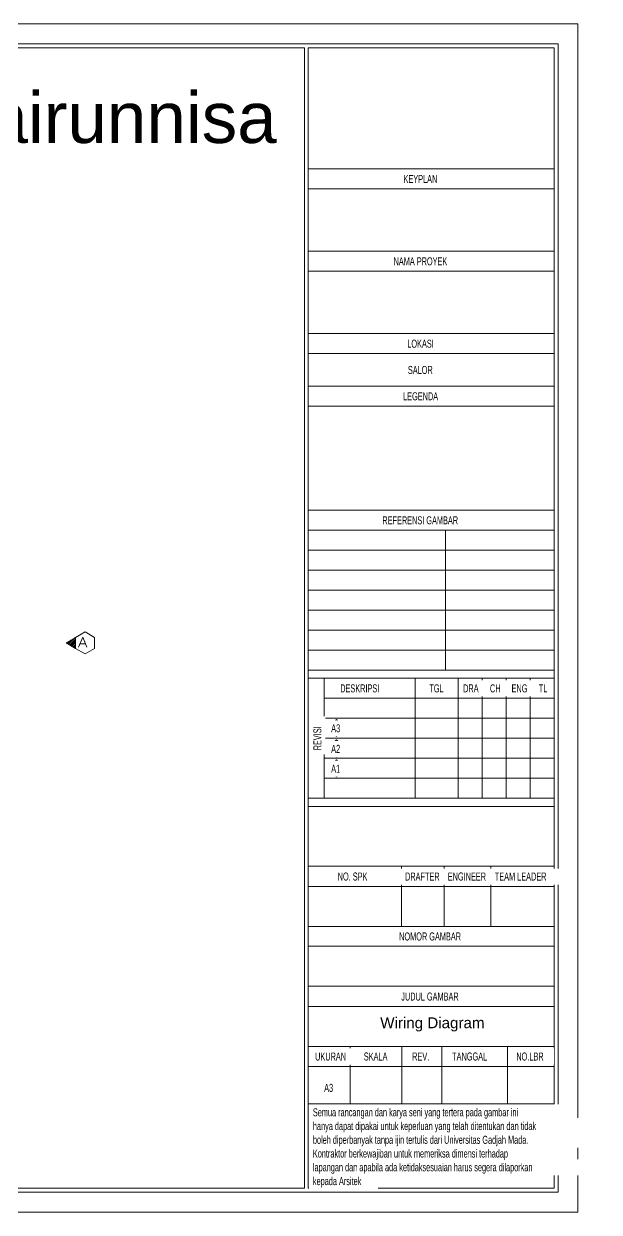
# Model space of a CAD drawing. Header units: millimetres. Extents: x 19.4 to 36.1, y 0 to 11.7.
# Drawn here: x 30.45 to 36.11, y 0 to 11.67 of the extents above; entities that cross this region are included whole.
import ezdxf

# ---------------------------------------------------------------- set-up
doc = ezdxf.new("R2010")
doc.units = ezdxf.units.MM
doc.header["$MEASUREMENT"] = 0
doc.linetypes.add('ACAD_ISO12W100', pattern=[21, 12, -3, 0, -3, 0, -3])
doc.linetypes.add('TRAZO_Y_PUNTO', pattern=[1, 0.5, -0.25, 0, -0.25])
doc.layers.get('0').update_dxf_attribs({"lineweight": 5})
doc.layers.add('CUT 1 150', color=7, linetype='ACAD_ISO12W100', lineweight=5, true_color=0x2e2e2e)
doc.styles.add('Arial Narrow', font='Arial Narrow.ttf', dxfattribs={"width": 0.8, "height": 2})
doc.styles.add('ROMAND', font='romand', dxfattribs={"width": 1.2})
doc.styles.get("Standard").update_dxf_attribs({"font": 'Arial.ttf'})

msp = doc.modelspace()

# ---------------------------------------------------------------- hatches: boundary and pattern name
at = {"layer": 'CUT 1 150', "linetype": 'TRAZO_Y_PUNTO', "lineweight": 0, "ltscale": 3, "true_color": 0x000000}
h = msp.add_hatch(dxfattribs=at)
h.set_pattern_fill('ANSI31', color=18, scale=0.098028, angle=-90, style=0)
h.set_pattern_definition([(225, (-1082.428608, 2211.242973), (-0.008664494563, 0.00866449456), [])])
h.paths.add_polyline_path([(30.871, 5.592), (30.962, 5.646), (30.962, 5.538)])

# ---------------------------------------------------------------- linework, layer by layer
for p, q in [((35.901, 11.674), (19.393, 11.674)), ((35.901, 0), (35.901, 11.674)), ((35.901, 11.674), (19.393, 11.674)), ((35.901, 0), (35.901, 11.674)), ((19.786, 11.478), (35.705, 11.478)), ((35.705, 11.478), (35.705, 0.197)), ((19.825, 11.438), (33.211, 11.438)), ((33.211, 11.438), (33.211, 0.236)), ((33.25, 11.438), (33.25, 0.236)), ((35.666, 11.438), (33.25, 11.438)), ((35.666, 0.236), (35.666, 11.438)), ((33.25, 10.249), (35.666, 10.249)), ((33.25, 10.053), (35.666, 10.053)), ((33.25, 9.441), (35.666, 9.441)), ((33.25, 9.244), (35.666, 9.244)), ((33.25, 8.631), (35.666, 8.631)), ((33.25, 8.435), (35.666, 8.435)), ((33.25, 8.115), (35.666, 8.115)), ((33.25, 7.918), (35.666, 7.918)), ((33.25, 6.896), (35.666, 6.896)), ((33.25, 6.7), (35.666, 6.7)), ((34.598, 5.324), (34.598, 6.7)), ((33.25, 6.503), (35.666, 6.503)), ((33.25, 6.307), (35.666, 6.307)), ((33.25, 6.11), (35.666, 6.11)), ((33.25, 5.913), (35.666, 5.913)), ((33.25, 5.717), (35.666, 5.717)), ((33.25, 5.52), (35.666, 5.52)), ((35.666, 5.324), (33.25, 5.324)), ((33.25, 5.324), (35.666, 5.324)), ((33.25, 5.245), (35.666, 5.245)), ((33.407, 4.066), (33.407, 5.245)), ((34.3, 4.066), (34.3, 5.245)), ((34.722, 4.066), (34.722, 5.245)), ((34.958, 4.066), (34.958, 5.245)), ((35.194, 4.066), (35.194, 5.245)), ((35.43, 4.066), (35.43, 5.245)), ((33.407, 5.049), (35.666, 5.049)), ((33.407, 4.852), (35.666, 4.852)), ((33.526, 4.839), (33.444, 4.755)), ((33.609, 4.755), (33.526, 4.839)), ((33.444, 4.755), (33.526, 4.672)), ((33.526, 4.672), (33.609, 4.755)), ((33.407, 4.656), (35.666, 4.656)), ((33.526, 4.639), (33.444, 4.556)), ((33.444, 4.556), (33.526, 4.473)), ((33.609, 4.556), (33.526, 4.639)), ((33.526, 4.473), (33.609, 4.556)), ((33.407, 4.459), (35.666, 4.459)), ((33.526, 4.444), (33.444, 4.36)), ((33.609, 4.36), (33.526, 4.444)), ((33.444, 4.36), (33.526, 4.277)), ((33.526, 4.277), (33.609, 4.36)), ((33.407, 4.263), (35.666, 4.263)), ((33.25, 4.066), (35.666, 4.066)), ((33.25, 3.987), (35.666, 3.987)), ((33.25, 3.398), (35.666, 3.398)), ((34.166, 3.398), (34.166, 2.808)), ((34.584, 3.398), (34.584, 2.808)), ((35.043, 3.398), (35.043, 2.808)), ((33.25, 3.201), (35.666, 3.201)), ((33.25, 2.808), (35.666, 2.808)), ((33.25, 2.612), (35.666, 2.612)), ((33.25, 2.219), (35.666, 2.219)), ((33.25, 2.022), (35.666, 2.022)), ((33.25, 1.629), (35.666, 1.629)), ((33.663, 1.629), (33.663, 1.066)), ((34.17, 1.629), (34.17, 1.066)), ((34.563, 1.629), (34.563, 1.066)), ((35.209, 1.629), (35.209, 1.066)), ((33.25, 1.433), (35.666, 1.433)), ((33.25, 1.066), (35.666, 1.066)), ((33.211, 0.236), (19.825, 0.236)), ((33.25, 0.236), (35.666, 0.236)), ((35.705, 0.197), (19.786, 0.197)), ((19.393, 0), (35.901, 0)), ((19.393, 0), (35.901, 0))]:
    msp.add_line(p, q)
at = {"layer": 'CUT 1 150', "color": 18, "linetype": 'TRAZO_Y_PUNTO', "lineweight": 0, "ltscale": 3, "true_color": 0x000000}
for p, q in [((31.055, 5.7), (30.962, 5.646)), ((30.962, 5.538), (30.962, 5.646)), ((31.149, 5.646), (31.055, 5.7)), ((31.149, 5.646), (31.149, 5.538)), ((31.055, 5.484), (30.962, 5.538)), ((31.149, 5.538), (31.055, 5.484))]:
    msp.add_line(p, q, dxfattribs=at)
msp.add_lwpolyline([(30.962, 5.646), (30.871, 5.592), (30.962, 5.538)], dxfattribs=at)

# ---------------------------------------------------------------- texts
at = {"attachment_point": 1}
for s, width, gutter_width, insert, char_height in [('{\\C31;Khairunnisa}', 12.49259, 6.272, (29.251, 11.003), 0.5), ('Wiring Diagram', 1.08435, 0.533, (33.957, 1.914), 0.10655)]:
    msp.add_mtext_dynamic_manual_height_columns(s, width=width, gutter_width=gutter_width, heights=[0], dxfattribs=dict(at, insert=insert, char_height=char_height))
at = {"char_height": 0.0786, "attachment_point": 1, "style": 'Arial Narrow', "bg_fill": 2}
for s, insert, width in [('SALOR', (34.229, 8.313), 0.31007), ('A3', (33.406, 1.261), 0.11092)]:
    msp.add_mtext(s, dxfattribs=dict(at, insert=insert, width=width))
at = {"layer": 'CUT 1 150', "color": 18, "linetype": 'TRAZO_Y_PUNTO', "lineweight": 0, "ltscale": 3, "true_color": 0x000000, "style": 'ROMAND', "width": 1.2}
msp.add_text('A', height=0.0991, dxfattribs=at).set_placement((30.987, 5.55))

# ---------------------------------------------------------------- next in the draw order: texts
at = {"attachment_point": 1, "style": 'Arial Narrow', "bg_fill": 2}
for s, insert, char_height, width in [('KEYPLAN', (34.186, 10.189), 0.0786, 0.41595), ('NAMA PROYEK', (34.088, 9.38), 0.07861, 0.65544), ('LOKASI', (34.223, 8.571), 0.0786, 0.3252), ('LEGENDA', (34.182, 8.054), 0.0786, 0.42604), ('REFERENSI GAMBAR', (33.978, 6.836), 0.07861, 0.92266), ('DESKRIPSI', (33.564, 5.185), 0.0786, 0.47898), ('TGL', (34.44, 5.185), 0.0786, 0.17394), ('DRA', (34.772, 5.185), 0.0786, 0.18655), ('A1', (33.475, 4.396), 0.0786, 0.11092), ('NO. SPK', (33.539, 3.337), 0.0786, 0.36301), ('DRAFTER', (34.201, 3.337), 0.0786, 0.42099), ('NOMOR GAMBAR', (34.143, 2.748), 0.07861, 0.74619), ('JUDUL GAMBAR', (34.164, 2.158), 0.07861, 0.69578), ('UKURAN', (33.317, 1.569), 0.0786, 0.3731), ('REV.', (34.271, 1.569), 0.0786, 0.20924), ('TANGGAL', (34.664, 1.569), 0.0786, 0.42604), ('NO.LBR', (35.295, 1.569), 0.0786, 0.33024), ('Semua rancangan dan karya seni yang tertera pada gambar ini ', (33.295, 1.021), 0.07861, 2.56126)]:
    msp.add_mtext(s, dxfattribs=dict(at, insert=insert, char_height=char_height, width=width))
at = {"insert": (33.3, 4.537), "char_height": 0.0786, "width": 0.29495, "attachment_point": 1, "rotation": 90, "style": 'Arial Narrow', "bg_fill": 2}
msp.add_mtext('REVISI', dxfattribs=at)

# ---------------------------------------------------------------- next in the draw order: texts
at = {"attachment_point": 1, "style": 'Arial Narrow', "bg_fill": 2}
for s, insert, char_height, width in [('CH', (35.036, 5.185), 0.0786, 0.12605), ('A2', (33.475, 4.591), 0.0786, 0.11092), ('ENGINEER', (34.621, 3.337), 0.0786, 0.46385), ('SKALA', (33.796, 1.569), 0.0786, 0.29243), ('hanya dapat dipakai untuk keperluan yang telah ditentukan dan tidak ', (33.295, 0.886), 0.07861, 2.77554)]:
    msp.add_mtext(s, dxfattribs=dict(at, insert=insert, char_height=char_height, width=width))

# ---------------------------------------------------------------- next in the draw order: texts
for s, insert, char_height, width in [('ENG', (35.248, 5.185), 0.0786, 0.19159), ('A3', (33.475, 4.793), 0.0786, 0.11092), ('TEAM LEADER', (35.083, 3.337), 0.07861, 0.63275), ('boleh diperbanyak tanpa ijin tertulis dari Universitas Gadjah Mada.', (33.295, 0.751), 0.07861, 2.65958)]:
    msp.add_mtext(s, dxfattribs=dict(at, insert=insert, char_height=char_height, width=width))

# ---------------------------------------------------------------- next in the draw order: texts
for s, insert, char_height, width in [('TL', (35.516, 5.185), 0.0786, 0.10588), ('Kontraktor berkewajiban untuk memeriksa dimensi terhadap ', (33.295, 0.616), 0.07861, 2.43017)]:
    msp.add_mtext(s, dxfattribs=dict(at, insert=insert, char_height=char_height, width=width))

# ---------------------------------------------------------------- next in the draw order: texts
at = {"insert": (33.295, 0.481), "char_height": 0.07861, "width": 2.74277, "attachment_point": 1, "style": 'Arial Narrow', "bg_fill": 2}
msp.add_mtext('lapangan dan apabila ada ketidaksesuaian harus segera dilaporkan ', dxfattribs=at)

# ---------------------------------------------------------------- next in the draw order: texts
at = {"insert": (33.295, 0.345), "char_height": 0.07861, "width": 0.59998, "attachment_point": 1, "style": 'Arial Narrow', "bg_fill": 2}
msp.add_mtext('kepada Arsitek', dxfattribs=at)

doc.saveas('drawing.dxf')
